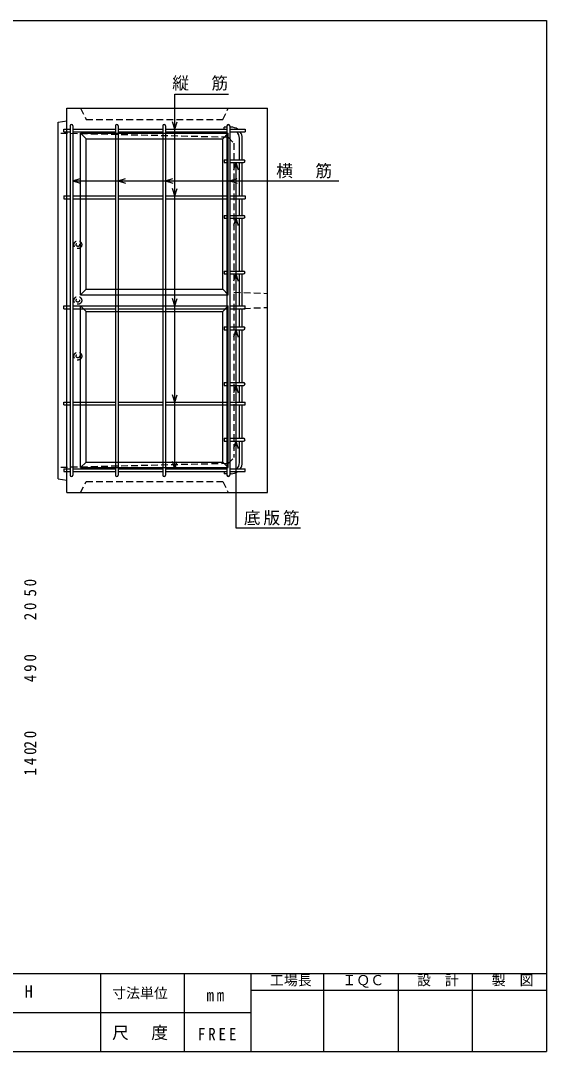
# Model space of a CAD drawing. Units: millimetres, scale not verified. Extents: x -2700 to 2700, y -1900 to 1800.
# Drawn here: x 813 to 2700, y -1900 to 1800 of the extents above; entities that cross this region are included whole.
import ezdxf
from ezdxf.enums import TextEntityAlignment as Align

# ---------------------------------------------------------------- set-up
doc = ezdxf.new("R2010")
doc.units = ezdxf.units.MM
doc.header["$LTSCALE"] = 20
doc.linetypes.add('DASHED1', pattern=[1.8, 1.2, -0.6])
for name, color, linetype in [('0-1', 7, 'DASHED1'), ('0-2', 3, 'Continuous'), ('0-3', 7, 'Continuous'), ('F-0', 2, 'Continuous')]:
    doc.layers.add(name, color=color, linetype=linetype)
doc.styles.add('ＭＳ ゴシック', font='')
doc.styles.get('ＭＳ ゴシック').set_extended_font_data('MS Gothic')

msp = doc.modelspace()

# ---------------------------------------------------------------- linework, layer by layer
at = {"layer": '0-1', "linetype": 'Continuous'}
for p, q in [((1698.72, 105.6), (1698.72, 1485.6)), ((1028.71, 1395.6), (1048.72, 1375.6)), ((1028.71, 815.6), (1028.71, 1395.6)), ((1028.71, 1395.6), (1558.71, 1395.6)), ((1048.72, 835.6), (1048.72, 1375.6)), ((1048.72, 1375.6), (1538.71, 1375.6)), ((1538.71, 1375.6), (1558.71, 1395.6)), ((1538.71, 835.6), (1538.71, 1375.6)), ((1558.71, 815.6), (1558.71, 1395.6)), ((1028.71, 815.6), (1048.72, 835.6)), ((1028.71, 815.6), (1558.71, 815.6)), ((1048.72, 835.6), (1538.71, 835.6)), ((1538.71, 835.6), (1558.71, 815.6)), ((1028.71, 775.6), (1048.72, 755.6)), ((1028.71, 195.6), (1028.71, 775.6)), ((1028.71, 775.6), (1558.71, 775.6)), ((1048.72, 215.6), (1048.72, 755.6)), ((1048.72, 755.6), (1538.71, 755.6)), ((1538.71, 755.6), (1558.71, 775.6)), ((1538.71, 215.6), (1538.71, 755.6)), ((1558.71, 195.6), (1558.71, 775.6)), ((1028.71, 195.6), (1048.72, 215.6)), ((1028.71, 195.6), (1558.71, 195.6)), ((1048.72, 215.6), (1538.71, 215.6)), ((1538.71, 215.6), (1558.71, 195.6)), ((948.71, 155.6), (978.71, 150.6)), ((978.71, 105.6), (1698.72, 105.6))]:
    msp.add_line(p, q, dxfattribs=at)
at = {"layer": '0-1'}
for p, q in [((1557.76, 1381.1), (948.71, 1395.6)), ((1557.76, 1381.1), (1578.71, 1359.64)), ((1578.71, 1359.64), (1578.71, 231.57)), ((1578.71, 825.6), (1698.72, 820.6)), ((1578.71, 765.6), (1698.72, 770.6)), ((1557.76, 210.11), (1578.71, 231.57)), ((1557.76, 210.11), (948.71, 195.6))]:
    msp.add_line(p, q, dxfattribs=at)
at = {"layer": '0-1', "linetype": 'Continuous'}
for points in [[(978.71, 105.6), (978.71, 1485.6), (1698.72, 1485.6)], [(948.71, 155.6), (948.71, 1435.6), (978.72, 1440.6)]]:
    msp.add_lwpolyline(points, dxfattribs=at)
at = {"layer": '0-1'}
for points in [[(1028.71, 1485.6), (1048.72, 1445.6), (1538.71, 1445.6), (1558.71, 1485.6)], [(1028.71, 105.6), (1048.72, 145.6), (1538.71, 145.6), (1558.71, 105.6)]]:
    msp.add_lwpolyline(points, dxfattribs=at)
for centre, radius in [((1018.71, 995.6), 14), ((1018.71, 995.6), 6), ((1018.71, 795.6), 14), ((1018.71, 795.6), 6), ((1018.71, 595.6), 14), ((1018.71, 595.6), 6)]:
    msp.add_circle(centre, radius, dxfattribs=at)
at = {"layer": '0-2'}
for p, q in [((968.71, 1400.28), (968.71, 1410.28)), ((968.71, 1410.28), (991.06, 1410.28)), ((991.06, 1422.6), (991.06, 168.6)), ((1001.06, 1422.6), (1001.06, 168.6)), ((1001.06, 1410.28), (1153.71, 1410.28)), ((1153.71, 1422.6), (1153.71, 168.6)), ((1163.71, 1422.6), (1163.71, 168.6)), ((1163.71, 1410.28), (1323.71, 1410.28)), ((1323.71, 1422.6), (1323.71, 168.6)), ((1333.71, 1422.6), (1333.71, 168.6)), ((1333.71, 1410.28), (1553.71, 1410.28)), ((1543.71, 1410.28), (1543.71, 1417.6)), ((1553.71, 1417.6), (1543.71, 1417.6)), ((1553.71, 1422.6), (1553.71, 168.6)), ((1563.71, 1422.6), (1563.71, 168.6)), ((1568.71, 1417.6), (1563.71, 1417.6)), ((1563.71, 1410.28), (1618.71, 1410.28)), ((1618.71, 1410.28), (1618.71, 1400.28)), ((968.71, 1400.28), (991.06, 1400.28)), ((1001.06, 1400.28), (1153.71, 1400.28)), ((1163.71, 1400.28), (1323.71, 1400.28)), ((1333.71, 1400.28), (1553.71, 1400.28)), ((1563.71, 1400.28), (1618.71, 1400.28)), ((1598.71, 1300.6), (1598.71, 1377.6)), ((1608.71, 1300.6), (1608.71, 1377.6)), ((1543.71, 1300.6), (1543.71, 1290.6)), ((1543.71, 1300.6), (1553.71, 1300.6)), ((1563.71, 1300.6), (1613.71, 1300.6)), ((1543.71, 1290.6), (1553.71, 1290.6)), ((1563.71, 1290.6), (1613.71, 1290.6)), ((1598.71, 1170.6), (1598.71, 1290.6)), ((1608.71, 1170.6), (1608.71, 1290.6)), ((968.71, 1170.6), (968.71, 1160.6)), ((968.71, 1170.6), (991.06, 1170.6)), ((968.71, 1160.6), (991.06, 1160.6)), ((1001.06, 1170.6), (1153.71, 1170.6)), ((1001.06, 1160.6), (1153.71, 1160.6)), ((1163.71, 1170.6), (1323.71, 1170.6)), ((1163.71, 1160.6), (1323.71, 1160.6)), ((1333.71, 1170.6), (1553.71, 1170.6)), ((1333.71, 1160.6), (1553.71, 1160.6)), ((1563.71, 1170.6), (1618.71, 1170.6)), ((1563.71, 1160.6), (1618.71, 1160.6)), ((1598.71, 1100.6), (1598.71, 1160.6)), ((1608.71, 1100.6), (1608.71, 1160.6)), ((1618.71, 1170.6), (1618.71, 1160.6)), ((1543.71, 1100.6), (1543.71, 1090.6)), ((1543.71, 1100.6), (1553.71, 1100.6)), ((1543.71, 1090.6), (1553.71, 1090.6)), ((1563.71, 1100.6), (1613.71, 1100.6)), ((1563.71, 1090.6), (1613.71, 1090.6)), ((1598.71, 900.6), (1598.71, 1090.6)), ((1608.71, 900.6), (1608.71, 1090.6)), ((1543.71, 900.6), (1543.71, 890.6)), ((1543.71, 900.6), (1553.71, 900.6)), ((1543.71, 890.6), (1553.71, 890.6)), ((1563.71, 900.6), (1613.71, 900.6)), ((1563.71, 890.6), (1613.71, 890.6)), ((1598.71, 775.6), (1598.71, 890.6)), ((1608.71, 775.6), (1608.71, 890.6)), ((968.71, 765.6), (968.71, 775.6)), ((968.71, 775.6), (991.06, 775.6)), ((968.71, 765.6), (991.06, 765.6)), ((1001.06, 775.6), (1153.71, 775.6)), ((1001.06, 765.6), (1153.71, 765.6)), ((1163.71, 775.6), (1323.71, 775.6)), ((1163.71, 765.6), (1323.71, 765.6)), ((1333.71, 775.6), (1553.71, 775.6)), ((1333.71, 765.6), (1553.71, 765.6)), ((1563.71, 775.6), (1618.71, 775.6)), ((1563.71, 765.6), (1618.71, 765.6)), ((1598.71, 700.6), (1598.71, 765.6)), ((1608.71, 700.6), (1608.71, 765.6)), ((1618.71, 765.6), (1618.71, 775.6)), ((1543.71, 700.6), (1543.71, 690.6)), ((1543.71, 700.6), (1553.71, 700.6)), ((1543.71, 690.6), (1553.71, 690.6)), ((1563.71, 700.6), (1613.71, 700.6)), ((1563.71, 690.6), (1613.71, 690.6)), ((1598.71, 500.6), (1598.71, 690.6)), ((1608.71, 500.6), (1608.71, 690.6)), ((1543.71, 500.6), (1543.71, 490.6)), ((1543.71, 500.6), (1553.71, 500.6)), ((1543.71, 490.6), (1553.71, 490.6)), ((1563.71, 500.6), (1613.71, 500.6)), ((1563.71, 490.6), (1613.71, 490.6)), ((1598.71, 430.6), (1598.71, 490.6)), ((1608.71, 430.6), (1608.71, 490.6)), ((968.71, 420.6), (968.71, 430.6)), ((968.71, 430.6), (991.06, 430.6)), ((968.71, 420.6), (991.06, 420.6)), ((1001.06, 430.6), (1153.71, 430.6)), ((1001.06, 420.6), (1153.71, 420.6)), ((1163.71, 430.6), (1323.71, 430.6)), ((1163.71, 420.6), (1323.71, 420.6)), ((1333.71, 430.6), (1553.71, 430.6)), ((1333.71, 420.6), (1553.71, 420.6)), ((1563.71, 430.6), (1618.71, 430.6)), ((1563.71, 420.6), (1618.71, 420.6)), ((1598.71, 300.6), (1598.71, 420.6)), ((1608.71, 300.6), (1608.71, 420.6)), ((1618.71, 420.6), (1618.71, 430.6)), ((1543.71, 300.6), (1543.71, 290.6)), ((1543.71, 300.6), (1553.71, 300.6)), ((1563.71, 300.6), (1613.71, 300.6)), ((1543.71, 290.6), (1553.71, 290.6)), ((1563.71, 290.6), (1613.71, 290.6)), ((1598.71, 213.6), (1598.71, 290.6)), ((1608.71, 213.6), (1608.71, 290.6)), ((968.71, 190.93), (968.71, 180.93)), ((968.71, 190.93), (991.06, 190.93)), ((1001.06, 190.93), (1153.71, 190.93)), ((1163.71, 190.93), (1323.71, 190.93)), ((1333.71, 190.93), (1553.71, 190.93)), ((1563.71, 190.93), (1618.71, 190.93)), ((1618.71, 180.93), (1618.71, 190.93)), ((968.71, 180.93), (991.06, 180.93)), ((1001.06, 180.93), (1153.71, 180.93)), ((1163.71, 180.93), (1323.71, 180.93)), ((1333.71, 180.93), (1553.71, 180.93)), ((1543.71, 180.93), (1543.71, 173.6)), ((1553.71, 173.6), (1543.71, 173.6)), ((1563.71, 180.93), (1618.71, 180.93)), ((1568.71, 173.6), (1563.71, 173.6))]:
    msp.add_line(p, q, dxfattribs=at)
for centre, radius, start, end in [((996.06, 1422.6), 5, 90, 180), ((996.06, 1422.6), 5, 0, 90), ((1158.71, 1422.6), 5, 90, 180), ((1158.71, 1422.6), 5, 0, 90), ((1328.71, 1422.6), 5, 90, 180), ((1328.71, 1422.6), 5, 0, 90), ((1558.71, 1422.6), 5, 90, 180), ((1558.71, 1422.6), 5, 0, 90), ((1568.71, 1377.6), 40, 54.78012, 90), ((1568.71, 1377.6), 30, 0, 49.10639), ((1568.71, 1377.6), 40, 0, 34.53745), ((1613.71, 1295.6), 5, 270, 90), ((1613.71, 1095.6), 5, 270, 90), ((1613.71, 895.6), 5, 270, 90), ((1613.71, 695.6), 5, 270, 90), ((1613.71, 495.6), 5, 270, 90), ((1613.71, 295.6), 5, 270, 90), ((1568.71, 213.6), 30, 310.89361, 0), ((1568.71, 213.6), 40, 325.46255, 0), ((996.06, 168.6), 5, 180, 270), ((996.06, 168.6), 5, 270, 0), ((1158.71, 168.6), 5, 180, 270), ((1158.71, 168.6), 5, 270, 0), ((1328.71, 168.6), 5, 180, 270), ((1328.71, 168.6), 5, 270, 0), ((1558.71, 168.6), 5, 180, 270), ((1558.71, 168.6), 5, 270, 0), ((1568.71, 213.6), 40, 270, 305.21988)]:
    msp.add_arc(centre, radius, start, end, dxfattribs=at)
at = {"layer": '0-3'}
for p, q in [((1367.1, 1535.8), (1559.07, 1535.8)), ((1367.1, 190.93), (1367.1, 1535.8)), ((1367.1, 1410.28), (1358.93, 1436.66)), ((1367.1, 1410.28), (1375.26, 1436.66)), ((1585.52, 1290.6), (1577.36, 1264.22)), ((1585.52, 1290.6), (1585.52, -21.09)), ((1585.52, 1290.6), (1593.69, 1264.22)), ((1001.06, 1224.93), (1027.44, 1233.1)), ((1001.06, 1224.93), (1955.26, 1224.93)), ((1001.06, 1224.93), (1027.44, 1216.77)), ((1163.71, 1224.93), (1190.1, 1233.1)), ((1163.71, 1224.93), (1190.1, 1216.77)), ((1333.71, 1224.93), (1360.1, 1233.1)), ((1333.71, 1224.93), (1360.1, 1216.77)), ((1563.71, 1224.93), (1590.1, 1233.1)), ((1563.71, 1224.93), (1590.1, 1216.77)), ((1367.1, 1170.6), (1358.93, 1196.98)), ((1367.1, 1170.6), (1375.26, 1196.98)), ((1585.52, 1090.6), (1577.36, 1064.22)), ((1585.52, 1090.6), (1593.69, 1064.22)), ((1585.52, 890.6), (1577.36, 864.22)), ((1585.52, 890.6), (1593.69, 864.22)), ((1367.1, 775.6), (1358.93, 801.98)), ((1367.1, 775.6), (1375.26, 801.98)), ((1585.52, 690.6), (1577.36, 664.22)), ((1585.52, 690.6), (1593.69, 664.22)), ((1585.52, 490.6), (1577.36, 464.22)), ((1585.52, 490.6), (1593.69, 464.22)), ((1367.1, 430.6), (1358.93, 456.98)), ((1367.1, 430.6), (1375.26, 456.98)), ((1585.52, 290.6), (1577.36, 264.22)), ((1585.52, 290.6), (1593.69, 264.22)), ((1367.1, 190.93), (1358.93, 217.31)), ((1367.1, 190.93), (1375.26, 217.31)), ((1585.52, -21.09), (1818.27, -21.09))]:
    msp.add_line(p, q, dxfattribs=at)
at = {"layer": 'F-0'}
for p, q in [((-2700, 1800), (2700, 1800)), ((2700, 1800), (2700, -1900)), ((-2700, -1620), (2700, -1620)), ((1100, -1620), (1100, -1900)), ((1400, -1620), (1400, -1900)), ((1640, -1620), (1640, -1900)), ((1900, -1620), (1900, -1900)), ((2168, -1620), (2168, -1900)), ((2434, -1620), (2434, -1900)), ((1640, -1680), (2700, -1680)), ((-1700, -1760), (1640, -1760)), ((-2700, -1900), (2700, -1900))]:
    msp.add_line(p, q, dxfattribs=at)

# ---------------------------------------------------------------- texts
at = {"layer": '0-3', "char_height": 43.99, "attachment_point": 7, "style": 'ＭＳ ゴシック'}
for s, insert in [('\\T1.17;縦\u3000筋', (1357.52, 1548.53)), ('\\T1.17;横\u3000筋', (1730.61, 1233.71)), ('\\T1.17;底版筋', (1614.31, -12.12))]:
    msp.add_mtext(s, dxfattribs=dict(at, insert=insert))
at = {"layer": '0-3', "char_height": 43.99, "attachment_point": 7, "rotation": 90, "style": 'ＭＳ ゴシック'}
for s, insert in [('\\T1.36;\\W0.9;50', (870.18, -267.52)), ('\\T1.36;\\W0.9;20', (870.18, -352.52)), ('\\T1.38;\\W0.9;490', (870.18, -575.02)), ('\\T1.36;\\W0.9;20', (870.18, -812.52)), ('\\T1.38;\\W0.9;140', (870.18, -910.02))]:
    msp.add_mtext(s, dxfattribs=dict(at, insert=insert))
at = {"layer": 'F-0', "color": 4, "style": 'ＭＳ ゴシック'}
for s, p in [('工場長', (1707.89, -1673.52)), ('ＩＱＣ', (1967.89, -1673.52)), ('設\u3000計', (2235.89, -1673.52)), ('製\u3000図', (2503.89, -1673.52)), ('寸法単位', (1141.75, -1720))]:
    msp.add_text(s, height=36.66, dxfattribs=at).set_placement(p, align=Align.BOTTOM_LEFT)
at = {"layer": 'F-0', "color": 7, "style": 'ＭＳ ゴシック'}
msp.add_text('H', height=43.99, dxfattribs=at).set_placement((827.59, -1720), align=Align.BOTTOM_LEFT)
at = {"layer": 'F-0', "color": 7, "char_height": 43.99, "attachment_point": 7, "style": 'ＭＳ ゴシック'}
for s, insert in [('\\T1.36;\\W0.9;mm', (1480.31, -1720)), ('\\T1.17;尺\u3000度', (1141.75, -1860)), ('\\T1.38;\\W0.9;FREE', (1449.2, -1860))]:
    msp.add_mtext(s, dxfattribs=dict(at, insert=insert))

doc.saveas('drawing.dxf')
